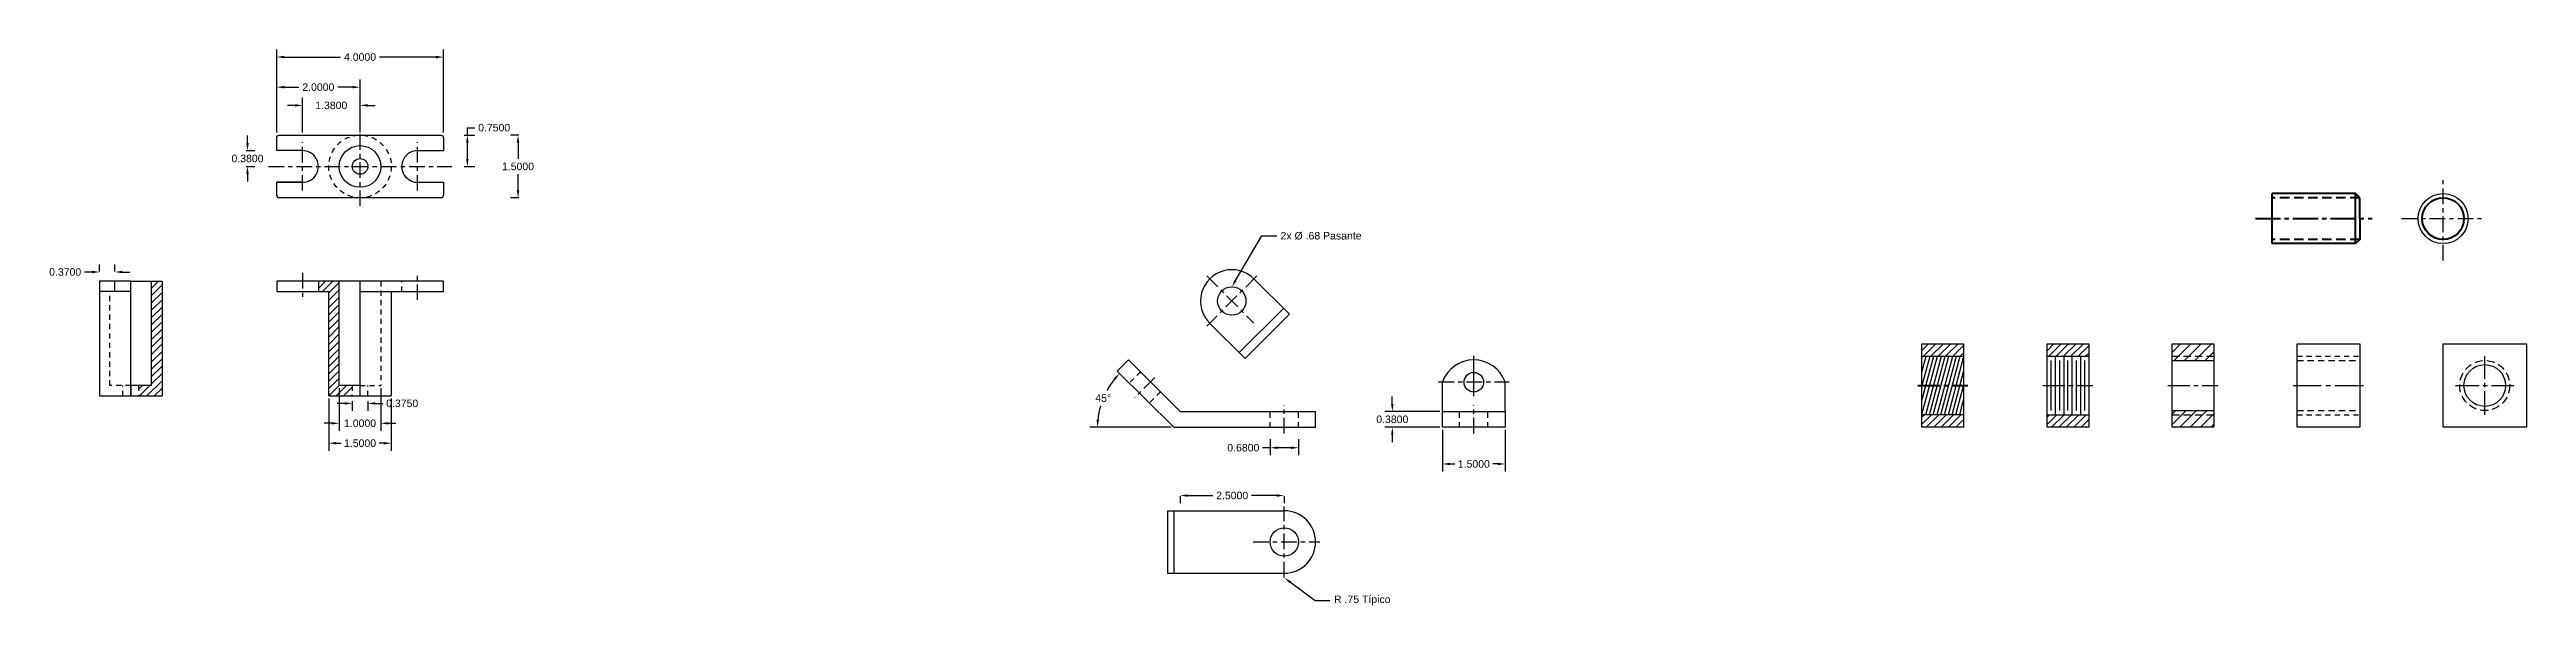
# Model space of a CAD drawing. Header units: inches. Extents: x -4 to 133, y 1 to 14.
# Drawn here: x 73.1 to 132.6, y 0.9 to 14.3 of the extents above; entities that cross this region are included whole.
import ezdxf
from ezdxf import colors
from ezdxf.entities.mleader import LeaderData, LeaderLine
from ezdxf.math import Vec2, Vec3

# ---------------------------------------------------------------- set-up
doc = ezdxf.new("R2010")
doc.units = ezdxf.units.IN
doc.header["$MEASUREMENT"] = 0
doc.linetypes.add('CENTER2', pattern=[1.125, 0.75, -0.125, 0.125, -0.125])
doc.linetypes.add('DASHED2', pattern=[0.375, 0.25, -0.125])
doc.styles.get("Standard").update_dxf_attribs({"font": 'arial.ttf'})
doc.linetypes.add('ZIGZAG', pattern='A,0.0001,-0.2,[131,ltypeshp.shx,S=0.2,R=0,X=-0.2,Y=0],-0.4,[131,ltypeshp.shx,S=0.2,R=180,X=0.2,Y=0],-0.2', length=0.8001)
doc.dimstyles.get("Standard").update_dxf_attribs({"dimtxt": 0.18, "dimasz": 0.18, "dimexe": 0.18, "dimexo": 0.0625, "dimgap": 0.09, "dimtad": 0, "dimtih": 1, "dimtoh": 1, "dimdec": 4, "dimzin": 0, "dimdsep": 46, "dimtxsty": 'Standard', "dimcen": 0.09, "dimadec": 0, "dimazin": 0, "dimtfac": 1, "dimtdec": 4, "dimtofl": 0, "dimtmove": 0, "dimatfit": 3, "dimfxl": 1, "dimtolj": 1, "dimtzin": 0, "dimarcsym": 0})

# ---------------------------------------------------------------- blocks, each defined once
blk = doc.blocks.new('*D11')
at = {"color": 0, "lineweight": -2, "transparency": 16777216}
for p, q in [((79.845, 5.892), (79.845, 4.642)), ((81.345, 5.892), (81.345, 4.642)), ((80.025, 4.822), (80.14, 4.822)), ((81.165, 4.822), (81.05, 4.822))]:
    blk.add_line(p, q, dxfattribs=at)
at = {"color": 0, "transparency": 16777216}
for points in [[(80.025, 4.852), (80.025, 4.792), (79.845, 4.822)], [(81.165, 4.852), (81.165, 4.792), (81.345, 4.822)]]:
    blk.add_solid(points, dxfattribs=at)
at = {"layer": 'Defpoints', "color": 0, "transparency": 16777216}
for p in [(79.845, 5.954), (81.345, 5.954), (79.845, 4.822)]:
    blk.add_point(p, dxfattribs=at)
at = {"color": 0, "transparency": 16777216, "insert": (80.595, 4.822), "char_height": 0.18, "attachment_point": 5}
blk.add_mtext('\\A1;1.5000', dxfattribs=at)
blk = doc.blocks.new('*D12')
at = {"color": 0, "lineweight": -2, "transparency": 16777216}
for p, q in [((80.095, 6.142), (80.095, 5.119)), ((81.095, 6.142), (81.095, 5.119)), ((79.915, 5.299), (79.735, 5.299)), ((81.275, 5.299), (81.455, 5.299))]:
    blk.add_line(p, q, dxfattribs=at)
at = {"color": 0, "transparency": 16777216}
for points in [[(79.915, 5.329), (79.915, 5.269), (80.095, 5.299)], [(81.275, 5.329), (81.275, 5.269), (81.095, 5.299)]]:
    blk.add_solid(points, dxfattribs=at)
at = {"layer": 'Defpoints', "color": 0, "transparency": 16777216}
for p in [(80.095, 6.204), (81.095, 6.204), (80.095, 5.299)]:
    blk.add_point(p, dxfattribs=at)
at = {"color": 0, "transparency": 16777216, "insert": (80.595, 5.299), "char_height": 0.18, "attachment_point": 5}
blk.add_mtext('\\A1;1.0000', dxfattribs=at)
blk = doc.blocks.new('*D13')
at = {"color": 0, "lineweight": -2, "transparency": 16777216}
for p, q in [((78.595, 12.267), (78.595, 13.535)), ((78.775, 13.355), (79.13, 13.355)), ((80.415, 13.355), (80.06, 13.355)), ((80.595, 12.267), (80.595, 13.535))]:
    blk.add_line(p, q, dxfattribs=at)
at = {"color": 0, "transparency": 16777216}
for points in [[(78.775, 13.385), (78.775, 13.325), (78.595, 13.355)], [(80.415, 13.385), (80.415, 13.325), (80.595, 13.355)]]:
    blk.add_solid(points, dxfattribs=at)
at = {"layer": 'Defpoints', "color": 0, "transparency": 16777216}
for p in [(78.595, 13.355), (78.595, 12.204), (80.595, 12.204)]:
    blk.add_point(p, dxfattribs=at)
at = {"color": 0, "transparency": 16777216, "insert": (79.595, 13.355), "char_height": 0.18, "attachment_point": 5}
blk.add_mtext('\\A1;2.0000', dxfattribs=at)
blk = doc.blocks.new('*D14')
at = {"color": 0, "lineweight": -2, "transparency": 16777216}
for p, q in [((79.215, 12.267), (79.215, 13.098)), ((80.595, 12.267), (80.595, 13.098)), ((79.035, 12.918), (78.855, 12.918)), ((80.775, 12.918), (80.955, 12.918))]:
    blk.add_line(p, q, dxfattribs=at)
at = {"color": 0, "transparency": 16777216}
for points in [[(79.035, 12.948), (79.035, 12.888), (79.215, 12.918)], [(80.775, 12.948), (80.775, 12.888), (80.595, 12.918)]]:
    blk.add_solid(points, dxfattribs=at)
at = {"layer": 'Defpoints', "color": 0, "transparency": 16777216}
for p in [(79.215, 12.918), (79.215, 12.204), (80.595, 12.204)]:
    blk.add_point(p, dxfattribs=at)
at = {"color": 0, "transparency": 16777216, "insert": (79.905, 12.918), "char_height": 0.18, "attachment_point": 5}
blk.add_mtext('\\A1;1.3800', dxfattribs=at)
blk = doc.blocks.new('*D15')
at = {"color": 0, "lineweight": -2, "transparency": 16777216}
for p, q in [((78.595, 12.267), (78.595, 14.256)), ((78.775, 14.076), (80.128, 14.076)), ((82.415, 14.076), (81.062, 14.076)), ((82.595, 12.267), (82.595, 14.256))]:
    blk.add_line(p, q, dxfattribs=at)
at = {"color": 0, "transparency": 16777216}
for points in [[(78.775, 14.106), (78.775, 14.046), (78.595, 14.076)], [(82.415, 14.106), (82.415, 14.046), (82.595, 14.076)]]:
    blk.add_solid(points, dxfattribs=at)
at = {"layer": 'Defpoints', "color": 0, "transparency": 16777216}
for p in [(78.595, 14.076), (78.595, 12.204), (82.595, 12.204)]:
    blk.add_point(p, dxfattribs=at)
at = {"color": 0, "transparency": 16777216, "insert": (80.595, 14.076), "char_height": 0.18, "attachment_point": 5}
blk.add_mtext('\\A1;4.0000', dxfattribs=at)
blk = doc.blocks.new('*D16')
at = {"color": 0, "lineweight": -2, "transparency": 16777216}
for p, q in [((83.093, 12.204), (83.349, 12.204)), ((83.169, 12.204), (83.169, 12.384)), ((83.169, 12.384), (83.349, 12.384)), ((83.169, 11.634), (83.169, 12.024)), ((83.093, 11.454), (83.349, 11.454))]:
    blk.add_line(p, q, dxfattribs=at)
at = {"color": 0, "transparency": 16777216}
for points in [[(83.139, 12.024), (83.199, 12.024), (83.169, 12.204)], [(83.139, 11.634), (83.199, 11.634), (83.169, 11.454)]]:
    blk.add_solid(points, dxfattribs=at)
at = {"layer": 'Defpoints', "color": 0, "transparency": 16777216}
for p in [(83.031, 12.204), (83.169, 12.204), (83.031, 11.454)]:
    blk.add_point(p, dxfattribs=at)
at = {"color": 0, "transparency": 16777216, "insert": (83.812, 12.384), "char_height": 0.18, "attachment_point": 5}
blk.add_mtext('\\A1;0.7500', dxfattribs=at)
blk = doc.blocks.new('*D17')
at = {"color": 0, "lineweight": -2, "transparency": 16777216}
for p, q in [((84.404, 12.204), (84.204, 12.204)), ((84.384, 12.024), (84.384, 11.636)), ((84.404, 10.704), (84.204, 10.704)), ((84.384, 10.884), (84.384, 11.273))]:
    blk.add_line(p, q, dxfattribs=at)
at = {"color": 0, "transparency": 16777216}
for points in [[(84.354, 12.024), (84.414, 12.024), (84.384, 12.204)], [(84.354, 10.884), (84.414, 10.884), (84.384, 10.704)]]:
    blk.add_solid(points, dxfattribs=at)
at = {"layer": 'Defpoints', "color": 0, "transparency": 16777216}
for p in [(84.466, 12.204), (84.384, 10.704), (84.466, 10.704)]:
    blk.add_point(p, dxfattribs=at)
at = {"color": 0, "transparency": 16777216, "insert": (84.384, 11.454), "char_height": 0.18, "attachment_point": 5}
blk.add_mtext('\\A1;1.5000', dxfattribs=at)
blk = doc.blocks.new('*D18')
at = {"color": 0, "lineweight": -2, "transparency": 16777216}
for p, q in [((77.895, 12.014), (77.895, 12.194)), ((77.866, 11.834), (78.075, 11.834)), ((77.866, 11.454), (78.075, 11.454)), ((77.895, 11.274), (77.895, 11.094))]:
    blk.add_line(p, q, dxfattribs=at)
at = {"color": 0, "transparency": 16777216}
for points in [[(77.865, 12.014), (77.925, 12.014), (77.895, 11.834)], [(77.865, 11.274), (77.925, 11.274), (77.895, 11.454)]]:
    blk.add_solid(points, dxfattribs=at)
at = {"layer": 'Defpoints', "color": 0, "transparency": 16777216}
for p in [(77.803, 11.834), (77.803, 11.454), (77.895, 11.454)]:
    blk.add_point(p, dxfattribs=at)
at = {"color": 0, "transparency": 16777216, "insert": (77.895, 11.644), "char_height": 0.18, "attachment_point": 5}
blk.add_mtext('\\A1;0.3800', dxfattribs=at)
blk = doc.blocks.new('*D19')
at = {"color": 0, "lineweight": -2, "transparency": 16777216}
for p, q in [((80.227, 5.776), (80.047, 5.776)), ((80.407, 5.827), (80.407, 5.596)), ((80.782, 5.827), (80.782, 5.596)), ((80.962, 5.776), (81.142, 5.776))]:
    blk.add_line(p, q, dxfattribs=at)
at = {"color": 0, "transparency": 16777216}
for points in [[(80.227, 5.806), (80.227, 5.746), (80.407, 5.776)], [(80.962, 5.806), (80.962, 5.746), (80.782, 5.776)]]:
    blk.add_solid(points, dxfattribs=at)
at = {"layer": 'Defpoints', "color": 0, "transparency": 16777216}
for p in [(80.407, 5.889), (80.782, 5.889), (80.782, 5.776)]:
    blk.add_point(p, dxfattribs=at)
at = {"color": 0, "transparency": 16777216, "insert": (81.606, 5.776), "char_height": 0.18, "attachment_point": 5}
blk.add_mtext('\\A1;0.3750', dxfattribs=at)
blk = doc.blocks.new('*D20')
at = {"color": 0, "lineweight": -2, "transparency": 16777216}
for p, q in [((74.165, 8.925), (73.985, 8.925)), ((74.345, 8.941), (74.345, 9.105)), ((74.715, 8.941), (74.715, 9.105)), ((74.895, 8.925), (75.075, 8.925))]:
    blk.add_line(p, q, dxfattribs=at)
at = {"color": 0, "transparency": 16777216}
for points in [[(74.165, 8.955), (74.165, 8.895), (74.345, 8.925)], [(74.895, 8.955), (74.895, 8.895), (74.715, 8.925)]]:
    blk.add_solid(points, dxfattribs=at)
at = {"layer": 'Defpoints', "color": 0, "transparency": 16777216}
for p in [(74.345, 8.925), (74.345, 8.878), (74.715, 8.878)]:
    blk.add_point(p, dxfattribs=at)
at = {"color": 0, "transparency": 16777216, "insert": (73.522, 8.925), "char_height": 0.18, "attachment_point": 5}
blk.add_mtext('\\A1;0.3700', dxfattribs=at)
blk = doc.blocks.new('*D26')
at = {"color": 0, "lineweight": -2, "ltscale": 0.5, "transparency": 16777216}
for p, q in [((105.356, 5.764), (105.356, 5.944)), ((106.498, 5.584), (105.176, 5.584)), ((106.498, 5.204), (105.176, 5.204)), ((105.356, 5.024), (105.356, 4.844))]:
    blk.add_line(p, q, dxfattribs=at)
at = {"color": 0, "ltscale": 0.5, "transparency": 16777216}
for points in [[(105.326, 5.764), (105.386, 5.764), (105.356, 5.584)], [(105.326, 5.024), (105.386, 5.024), (105.356, 5.204)]]:
    blk.add_solid(points, dxfattribs=at)
at = {"layer": 'Defpoints', "color": 0, "ltscale": 0.5, "transparency": 16777216}
for p in [(106.561, 5.584), (105.356, 5.204), (106.561, 5.204)]:
    blk.add_point(p, dxfattribs=at)
at = {"color": 0, "ltscale": 0.5, "transparency": 16777216, "insert": (105.356, 5.394), "char_height": 0.18, "attachment_point": 5}
blk.add_mtext('\\A1;0.3800', dxfattribs=at)
blk = doc.blocks.new('*D27')
at = {"color": 0, "lineweight": -2, "ltscale": 0.5, "transparency": 16777216}
for p, q in [((102.425, 4.915), (102.425, 4.533)), ((103.105, 4.915), (103.105, 4.533)), ((102.425, 4.713), (102.245, 4.713)), ((102.925, 4.713), (102.605, 4.713))]:
    blk.add_line(p, q, dxfattribs=at)
at = {"color": 0, "ltscale": 0.5, "transparency": 16777216}
for points in [[(102.605, 4.743), (102.605, 4.683), (102.425, 4.713)], [(102.925, 4.743), (102.925, 4.683), (103.105, 4.713)]]:
    blk.add_solid(points, dxfattribs=at)
at = {"layer": 'Defpoints', "color": 0, "ltscale": 0.5, "transparency": 16777216}
for p in [(102.425, 4.978), (103.105, 4.978), (102.425, 4.713)]:
    blk.add_point(p, dxfattribs=at)
at = {"color": 0, "ltscale": 0.5, "transparency": 16777216, "insert": (101.782, 4.713), "char_height": 0.18, "attachment_point": 5}
blk.add_mtext('\\A1;0.6800', dxfattribs=at)
blk = doc.blocks.new('*D28')
at = {"color": 0, "lineweight": -2, "ltscale": 0.5, "transparency": 16777216}
blk.add_line((100.051, 5.204), (98.103, 5.204), dxfattribs=at)
for start, end in [(140.83127, 151.29306), (163.62503, 174.36183)]:
    blk.add_arc((100.113, 5.204), 1.83, start, end, dxfattribs=at)
at = {"color": 0, "ltscale": 0.5, "transparency": 16777216}
for points in [[(98.672, 6.38), (98.717, 6.34), (98.815, 6.494)], [(98.322, 5.383), (98.262, 5.386), (98.283, 5.204)]]:
    blk.add_solid(points, dxfattribs=at)
at = {"layer": 'Defpoints', "color": 0, "ltscale": 0.5, "transparency": 16777216}
for p in [(98.757, 6.552), (98.526, 6.116), (100.113, 5.204), (100.113, 5.204), (103.515, 5.204)]:
    blk.add_point(p, dxfattribs=at)
at = {"color": 0, "ltscale": 0.5, "transparency": 16777216, "insert": (98.421, 5.902), "char_height": 0.18, "attachment_point": 5}
blk.add_mtext('\\A1;45°', dxfattribs=at)
blk = doc.blocks.new('*D29')
at = {"color": 0, "lineweight": -2, "ltscale": 0.5, "transparency": 16777216}
for p, q in [((106.561, 5.142), (106.561, 4.144)), ((108.061, 5.142), (108.061, 4.144)), ((106.741, 4.324), (106.856, 4.324)), ((107.881, 4.324), (107.765, 4.324))]:
    blk.add_line(p, q, dxfattribs=at)
at = {"color": 0, "ltscale": 0.5, "transparency": 16777216}
for points in [[(106.741, 4.354), (106.741, 4.294), (106.561, 4.324)], [(107.881, 4.354), (107.881, 4.294), (108.061, 4.324)]]:
    blk.add_solid(points, dxfattribs=at)
at = {"layer": 'Defpoints', "color": 0, "ltscale": 0.5, "transparency": 16777216}
for p in [(106.561, 5.204), (108.061, 5.204), (106.561, 4.324)]:
    blk.add_point(p, dxfattribs=at)
at = {"color": 0, "ltscale": 0.5, "transparency": 16777216, "insert": (107.311, 4.324), "char_height": 0.18, "attachment_point": 5}
blk.add_mtext('\\A1;1.5000', dxfattribs=at)
blk = doc.blocks.new('*D31')
at = {"color": 0, "lineweight": -2, "ltscale": 0.5, "transparency": 16777216}
for p, q in [((100.445, 3.568), (101.05, 3.568)), ((102.585, 3.568), (101.98, 3.568)), ((100.265, 3.552), (100.265, 3.388)), ((102.765, 3.552), (102.765, 3.388))]:
    blk.add_line(p, q, dxfattribs=at)
at = {"color": 0, "ltscale": 0.5, "transparency": 16777216}
for points in [[(100.445, 3.598), (100.445, 3.538), (100.265, 3.568)], [(102.585, 3.598), (102.585, 3.538), (102.765, 3.568)]]:
    blk.add_solid(points, dxfattribs=at)
at = {"layer": 'Defpoints', "color": 0, "ltscale": 0.5, "transparency": 16777216}
for p in [(100.265, 3.614), (100.265, 3.568), (102.765, 3.614)]:
    blk.add_point(p, dxfattribs=at)
at = {"color": 0, "ltscale": 0.5, "transparency": 16777216, "insert": (101.515, 3.568), "char_height": 0.18, "attachment_point": 5}
blk.add_mtext('\\A1;2.5000', dxfattribs=at)

msp = doc.modelspace()

# ---------------------------------------------------------------- hatches: boundary and pattern name
h = msp.add_hatch()
h.set_pattern_fill('ANSI31', color=256)
h.set_pattern_definition([(45, (2, 0), (-0.08838835, 0.08838835), [])])
h.paths.add_polyline_path([(75.84491, 8.45443), (75.84491, 8.70443), (75.59491, 8.70443), (75.59491, 8.45443), (75.59491, 6.20443), (75.28241, 6.20443), (75.28241, 5.95443), (75.84491, 5.95443)])
h = msp.add_hatch()
h.set_pattern_fill('ANSI31', color=256)
h.paths.add_polyline_path([(80.09491, 8.70443), (79.59491, 8.70443), (79.59491, 8.45443), (79.84491, 8.45443), (79.84491, 5.95443), (80.40741, 5.95443), (80.40741, 6.20443), (80.09491, 6.20443)])
at = {"ltscale": 0.5}
h = msp.add_hatch(dxfattribs=at)
h.set_pattern_fill('ANSI31', color=256)
h.paths.add_polyline_path([(122.06059, 7.20426), (121.06059, 7.20426), (121.06059, 6.90426), (122.06059, 6.90426)])
h.paths.add_polyline_path([(122.06059, 5.50426), (121.06059, 5.50426), (121.06059, 5.20426), (122.06059, 5.20426)])
h.paths.add_polyline_path([(119.06059, 7.20426), (118.06059, 7.20426), (118.06059, 6.90426), (119.06059, 6.90426)])
h.paths.add_polyline_path([(119.06059, 5.50426), (118.06059, 5.50426), (118.06059, 5.20426), (119.06059, 5.20426)])
h = msp.add_hatch(dxfattribs=at)
h.set_pattern_fill('ANSI31', color=256, scale=1.4)
h.paths.add_polyline_path([(125.06059, 7.20426), (124.06059, 7.20426), (124.06059, 6.80426), (125.06059, 6.80426)])
h.paths.add_polyline_path([(125.06059, 5.60426), (124.06059, 5.60426), (124.06059, 5.20426), (125.06059, 5.20426)])
h = msp.add_hatch(dxfattribs=at)
h.set_pattern_fill('ANSI31', color=256, scale=0.7, angle=30)
h.paths.add_polyline_path([(119.06059, 6.90426), (118.06059, 6.90426), (118.06059, 6.20426), (119.06059, 6.20426)])
h.paths.add_polyline_path([(119.06059, 6.20426), (118.06059, 6.20426), (118.06059, 5.50426), (119.06059, 5.50426)])

# ---------------------------------------------------------------- linework, layer by layer
for p, q in [((78.59491, 11.83443), (78.59491, 12.14443)), ((82.59491, 12.14443), (82.59491, 11.83443)), ((79.21491, 11.83443), (78.59491, 11.83443)), ((81.97261, 11.83443), (81.9772, 11.83443)), ((81.97261, 11.83443), (82.59491, 11.83443)), ((81.97491, 11.83443), (81.97491, 11.83443)), ((78.59491, 10.76443), (78.59491, 11.07443)), ((78.59491, 11.07443), (79.21493, 11.07443)), ((79.21493, 11.07443), (78.59491, 11.07443)), ((82.53491, 10.70443), (78.65491, 10.70443)), ((79.21493, 11.07443), (79.21489, 11.07443)), ((82.00236, 11.07543), (82.59491, 11.07543)), ((82.59491, 11.07543), (82.59491, 11.07443)), ((82.59491, 11.07543), (82.59491, 10.76443)), ((75.09491, 8.70443), (74.34491, 8.70443)), ((74.34491, 8.70443), (74.34491, 8.45443)), ((74.59491, 8.45443), (74.34491, 8.45443)), ((74.34491, 8.45443), (74.34491, 5.95443)), ((75.09491, 8.45443), (74.59491, 8.45443)), ((74.71491, 8.45443), (74.71491, 8.70443)), ((75.09491, 5.95443), (75.09491, 8.70443)), ((75.09491, 8.70443), (75.84491, 8.70443)), ((75.59491, 6.20443), (75.59491, 8.70443)), ((75.84491, 8.70443), (75.84491, 5.95443)), ((82.59491, 8.70443), (78.59491, 8.70443)), ((78.59491, 8.70443), (78.59491, 8.45443)), ((78.59491, 8.45443), (79.84491, 8.45443)), ((79.84491, 5.95443), (79.84491, 8.45443)), ((80.59491, 5.95443), (80.59491, 8.70443)), ((80.59491, 8.45443), (82.59491, 8.45443)), ((81.34491, 8.45443), (81.34491, 5.95443)), ((82.59491, 8.45443), (82.59491, 8.70443)), ((74.34491, 5.95443), (75.09491, 5.95443)), ((75.59491, 6.20443), (75.09491, 6.20443)), ((75.09491, 6.20443), (75.09491, 5.95443)), ((75.09491, 5.95443), (75.84491, 5.95443)), ((79.84491, 5.95443), (81.34491, 5.95443))]:
    msp.add_line(p, q)
at = {"linetype": 'CENTER2', "ltscale": 0.5}
for p, q in [((79.21491, 10.87443), (79.21491, 12.03443)), ((80.59491, 10.50443), (80.59491, 12.40443)), ((81.97491, 10.87443), (81.97491, 12.03443)), ((78.39594, 11.45443), (82.79336, 11.45443)), ((130.56059, 9.20426), (130.56059, 11.20426)), ((129.56059, 10.20426), (131.56059, 10.20426)), ((79.21491, 8.90443), (79.21491, 8.25443)), ((81.97491, 8.25443), (81.97491, 8.90443)), ((102.10847, 8.83005), (100.90362, 7.63074)), ((100.90412, 8.83056), (102.03715, 7.70085)), ((99.66332, 6.39615), (99.18239, 5.91743)), ((106.46059, 6.29033), (108.16059, 6.29033)), ((102.76515, 5.05426), (102.76515, 5.73426)), ((107.31059, 5.05426), (107.31059, 5.73426)), ((102.76515, 1.60426), (102.76515, 3.30426)), ((102.01515, 2.45426), (103.61515, 2.45426))]:
    msp.add_line(p, q, dxfattribs=at)
at = {"lineweight": 80, "ltscale": 0.5}
for p, q in [((126.46042, 9.60426), (126.46042, 10.80426)), ((128.46101, 10.80426), (126.46042, 10.80426)), ((128.46042, 9.60426), (128.46101, 10.80426)), ((128.56058, 10.70425), (128.46101, 10.80426)), ((128.56059, 10.20426), (128.56059, 10.70426)), ((128.56059, 10.20426), (128.56059, 9.70426)), ((128.46042, 9.60426), (126.46042, 9.60426)), ((128.46042, 9.60426), (126.46042, 9.60426)), ((128.56037, 9.70443), (128.46042, 9.60426))]:
    msp.add_line(p, q, dxfattribs=at)
at = {"linetype": 'DASHED2', "lineweight": 80, "ltscale": 0.9}
for p, q in [((128.56059, 10.70426), (126.46042, 10.70426)), ((128.56059, 9.70426), (126.46042, 9.70426))]:
    msp.add_line(p, q, dxfattribs=at)
at = {"linetype": 'CENTER2', "lineweight": 80, "ltscale": 0.8}
msp.add_line((126.06042, 10.20426), (128.86072, 10.20426), dxfattribs=at)
at = {"linetype": 'DASHED2', "ltscale": 0.5}
for p, q in [((74.59491, 6.20443), (74.59491, 8.45443)), ((81.09491, 8.70443), (81.09491, 6.20443)), ((81.59491, 8.45443), (81.59491, 8.70443)), ((101.26709, 8.47227), (101.26527, 8.47046)), ((101.74682, 7.99033), (101.745, 7.98852)), ((127.06059, 6.90426), (128.56059, 6.90426)), ((75.09491, 6.20443), (74.59491, 6.20443)), ((74.90741, 5.95443), (74.90741, 6.20443)), ((75.28241, 6.20443), (75.28241, 5.95443)), ((80.40741, 6.20443), (80.40741, 5.95443)), ((80.59491, 6.20443), (81.09491, 6.20443)), ((80.78241, 5.95443), (80.78241, 6.20443)), ((99.31624, 6.53039), (99.04582, 6.26122)), ((99.79778, 6.05026), (99.52555, 5.77928)), ((102.42515, 5.20426), (102.42515, 5.58426)), ((103.10515, 5.20426), (103.10515, 5.58426)), ((106.97059, 5.20426), (106.97059, 5.58426)), ((107.65059, 5.20426), (107.65059, 5.58426)), ((127.06059, 5.50426), (128.56059, 5.50426))]:
    msp.add_line(p, q, dxfattribs=at)
at = {"ltscale": 0.5}
for p, q in [((79.59491, 8.70443), (79.59491, 8.45443)), ((80.09491, 6.20443), (80.09491, 8.70443)), ((100.97895, 8.76395), (100.97493, 8.75995)), ((102.88738, 7.91222), (102.03359, 8.7635)), ((102.10847, 8.83005), (102.10834, 8.83019)), ((102.74575, 8.05343), (101.68264, 6.99521)), ((100.90802, 7.62635), (100.90388, 7.63047)), ((101.82427, 6.854), (100.97449, 7.70129)), ((118.06059, 5.20426), (118.06059, 7.20426)), ((118.06059, 7.20426), (119.06059, 7.20426)), ((119.06059, 7.20426), (119.06059, 5.20426)), ((121.06059, 5.20426), (121.06059, 7.20426)), ((121.06059, 7.20426), (122.06059, 7.20426)), ((122.06059, 7.20426), (122.06059, 5.20426)), ((124.06059, 5.20426), (124.06059, 7.20426)), ((124.06059, 7.20426), (125.06059, 7.20426)), ((125.06059, 7.20426), (125.06059, 5.20426)), ((127.06059, 5.20426), (127.06059, 7.20426)), ((127.06059, 7.20426), (128.56059, 7.20426)), ((128.56059, 7.20426), (128.56059, 5.20426)), ((130.56059, 5.20426), (130.56059, 7.20426)), ((130.56059, 7.20426), (132.56059, 7.20426)), ((132.56059, 7.20426), (132.56059, 5.20426)), ((99.0259, 6.81988), (98.75658, 6.5518)), ((98.75658, 6.5518), (100.11323, 5.20426)), ((100.26515, 5.58426), (99.0259, 6.81988)), ((107.31059, 5.94925), (107.31059, 6.91988)), ((121.06059, 6.90426), (122.06059, 6.90426)), ((121.16059, 5.60426), (121.16059, 6.80426)), ((121.26059, 5.50426), (121.26059, 6.90426)), ((121.36059, 6.80426), (121.36059, 5.60426)), ((121.46059, 6.90426), (121.46059, 5.50426)), ((121.56059, 5.60426), (121.56059, 6.80426)), ((121.66059, 5.50426), (121.66059, 6.90426)), ((121.76059, 6.80426), (121.76059, 5.60426)), ((121.86059, 6.90426), (121.86059, 5.50426)), ((121.96059, 6.80426), (121.96059, 5.60426)), ((124.06059, 6.80426), (125.06059, 6.80426)), ((80.59491, 6.20443), (80.09491, 6.20443)), ((99.30485, 6.51905), (99.32761, 6.51905)), ((99.79246, 6.04925), (99.79879, 6.04925)), ((106.56059, 5.58426), (106.56059, 6.29033)), ((108.06059, 5.58426), (108.06059, 6.29033)), ((118.06059, 5.50426), (118.06059, 6.20426)), ((100.26515, 5.58426), (103.51515, 5.58426)), ((103.51515, 5.20426), (103.51515, 5.58426)), ((106.56059, 5.20426), (106.56059, 5.58426)), ((106.56059, 5.58426), (108.06059, 5.58426)), ((108.06059, 5.58426), (108.06059, 5.20426)), ((121.06059, 5.50426), (122.06059, 5.50426)), ((124.06059, 5.60426), (125.06059, 5.60426)), ((100.11323, 5.20426), (103.51515, 5.20426)), ((108.06059, 5.20426), (106.56059, 5.20426)), ((119.06059, 5.20426), (118.06059, 5.20426)), ((122.06059, 5.20426), (121.06059, 5.20426)), ((125.06059, 5.20426), (124.06059, 5.20426)), ((128.56059, 5.20426), (127.06059, 5.20426)), ((132.56059, 5.20426), (130.56059, 5.20426)), ((99.96323, 3.20426), (102.76515, 3.20426)), ((100.11323, 3.20426), (100.11323, 1.70417)), ((99.96323, 1.70426), (102.76515, 1.70426))]:
    msp.add_line(p, q, dxfattribs=at)
at = {"linetype": 'ZIGZAG', "ltscale": 0.3}
for p, q in [((102.88216, 7.90703), (101.82427, 6.854)), ((99.96323, 3.20426), (99.96323, 1.70417))]:
    msp.add_line(p, q, dxfattribs=at)
at = {"linetype": 'ZIGZAG', "ltscale": 0.2}
for p, q in [((118.06059, 6.90426), (119.06059, 6.90426)), ((119.06059, 5.50426), (118.06059, 5.50426))]:
    msp.add_line(p, q, dxfattribs=at)
at = {"linetype": 'DASHED2', "ltscale": 0.7}
for p, q in [((124.06059, 6.90426), (125.06059, 6.90426)), ((124.06059, 5.50426), (125.06059, 5.50426))]:
    msp.add_line(p, q, dxfattribs=at)
at = {"linetype": 'DASHED2', "ltscale": 0.6}
for p, q in [((127.06059, 6.80426), (128.56059, 6.80426)), ((127.06059, 5.60426), (128.56059, 5.60426))]:
    msp.add_line(p, q, dxfattribs=at)
at = {"linetype": 'CENTER2', "ltscale": 0.75}
for p, q in [((131.56059, 5.50426), (131.56059, 6.90426)), ((130.86059, 6.20426), (132.26059, 6.20426))]:
    msp.add_line(p, q, dxfattribs=at)
at = {"linetype": 'CENTER2', "lineweight": 80, "ltscale": 0.7}
msp.add_line((117.96059, 6.20426), (119.16059, 6.20426), dxfattribs=at)
at = {"linetype": 'CENTER2', "ltscale": 0.7}
for p, q in [((120.96059, 6.20426), (122.16059, 6.20426)), ((123.96059, 6.20426), (125.16059, 6.20426))]:
    msp.add_line(p, q, dxfattribs=at)
at = {"linetype": 'CENTER2', "ltscale": 0.9}
msp.add_line((126.96059, 6.20426), (128.66059, 6.20426), dxfattribs=at)
msp.add_lwpolyline([(78.59491, 12.14443), (78.59491, 12.14443, -0.41421356), (78.65491, 12.20443), (82.53491, 12.20443, -0.41421356), (82.59491, 12.14443)], format="xyb")
msp.add_lwpolyline([(82.59491, 11.83443), (82.59491, 11.83443)])
at = {"linetype": 'DASHED2', "ltscale": 0.5}
msp.add_circle((80.59491, 11.45443), 0.75, dxfattribs=at)
for radius in [0.5, 0.1875, 0.000000000314]:
    msp.add_circle((80.59491, 11.45443), radius)
at = {"ltscale": 0.5}
for centre, radius in [((130.56059, 10.20426), 0.6), ((101.50604, 8.2304), 0.34), ((131.56059, 6.20426), 0.5), ((107.31059, 6.28415), 0.2349), ((102.76515, 2.45426), 0.34)]:
    msp.add_circle(centre, radius, dxfattribs=at)
at = {"lineweight": 80, "ltscale": 0.5}
msp.add_circle((130.56059, 10.20426), 0.5, dxfattribs=at)
at = {"linetype": 'DASHED2', "ltscale": 0.75}
msp.add_circle((131.56059, 6.20426), 0.6, dxfattribs=at)
for centre, radius, start, end in [((79.21491, 11.45443), 0.38, 269.9976748, 90), ((81.97491, 11.45443), 0.38, 89.6535094, 274.1431076), ((78.65491, 10.76443), 0.06, 180, 270), ((79.21491, 11.45443), 0.58, 269.9976748, 270.0004216), ((82.53491, 10.76443), 0.06, 270, 0)]:
    msp.add_arc(centre, radius, start, end)
at = {"ltscale": 0.5}
for centre, radius, start, end in [((101.50604, 8.2304), 0.75001, 44.8679087, 225.3004723), ((101.50604, 8.2304), 0.85001, 44.8679087, 44.881029), ((101.50604, 8.2304), 0.85001, 224.8679087, 225.3004723), ((107.31059, 6.024), 0.79588, 19.5503087, 160.4496913), ((102.76515, 2.45426), 0.75, 270, 90)]:
    msp.add_arc(centre, radius, start, end, dxfattribs=at)

# ---------------------------------------------------------------- dimensions: what is measured, and where the dimension line sits
for base, p1, p2, picture, middle in [((78.59491, 14.07566), (82.59491, 12.20443), (78.59491, 12.20443), '*D15', (80.59491, 14.07566)), ((78.59491, 13.35489), (80.59491, 12.20443), (78.59491, 12.20443), '*D13', (79.59491, 13.35489)), ((79.21491, 12.91803), (80.59491, 12.20443), (79.21491, 12.20443), '*D14', (79.90491, 12.91803)), ((74.34491, 8.92524), (74.71491, 8.87848), (74.34491, 8.87848), '*D20', (73.52159, 8.92524)), ((80.09491, 5.29875), (81.09491, 6.20443), (80.09491, 6.20443), '*D12', (80.59491, 5.29875)), ((79.84491, 4.82183), (81.34491, 5.95443), (79.84491, 5.95443), '*D11', (80.59491, 4.82183)), ((80.78241, 5.77602), (80.40741, 5.88907), (80.78241, 5.88907), '*D19', (81.60573, 5.77602))]:
    dim = msp.add_linear_dim(base=base, p1=p1, p2=p2, dimstyle='Standard')
    dim.commit()
    dim.dimension.update_dxf_attribs({"geometry": picture, "text_midpoint": middle})
for base, p1, p2, picture, middle in [((83.16869, 12.20443), (83.03064, 11.45443), (83.03064, 12.20443), '*D16', (83.81201, 12.38443)), ((77.89507, 11.45443), (77.80303, 11.83443), (77.80303, 11.45443), '*D18', (77.89507, 11.64443)), ((84.38355, 10.70443), (84.46639, 12.20443), (84.46639, 10.70443), '*D17', (84.38355, 11.45443))]:
    dim = msp.add_linear_dim(base=base, p1=p1, p2=p2, angle=90, dimstyle='Standard')
    dim.commit()
    dim.dimension.update_dxf_attribs({"geometry": picture, "text_midpoint": middle})
dim = msp.add_angular_dim_2l(base=(98.52642, 6.11566), line1=((98.75658, 6.5518), (100.11323, 5.20426)), line2=((100.11323, 5.20426), (103.51515, 5.20426)), dimstyle='Standard', dxfattribs=at)
dim.commit()
dim.dimension.update_dxf_attribs({"geometry": '*D28', "text_midpoint": (98.42142, 5.90169)})
dim = msp.add_linear_dim(base=(105.35603, 5.20426), p1=(106.56059, 5.58426), p2=(106.56059, 5.20426), angle=90, dimstyle='Standard', dxfattribs=at)
dim.commit()
dim.dimension.update_dxf_attribs({"geometry": '*D26', "text_midpoint": (105.35603, 5.39426)})
for base, p1, p2, picture, middle in [((102.42515, 4.71343), (103.10515, 4.9777), (102.42515, 4.9777), '*D27', (101.78183, 4.71343)), ((106.56059, 4.32399), (108.06059, 5.20426), (106.56059, 5.20426), '*D29', (107.31059, 4.32399)), ((100.26515, 3.56845), (102.76515, 3.61433), (100.26515, 3.61433), '*D31', (101.51515, 3.56845))]:
    dim = msp.add_linear_dim(base=base, p1=p1, p2=p2, dimstyle='Standard', dxfattribs=at)
    dim.commit()
    dim.dimension.update_dxf_attribs({"geometry": picture, "text_midpoint": middle})

# ---------------------------------------------------------------- leaders
ml = msp.add_multileader_mtext('Standard', dxfattribs=at)
ml.set_content('2x %%C .68 Pasante', color=256)
ml.set_leader_properties()
ml.build(insert=Vec2(0, 0))
ml.multileader.update_dxf_attribs({"dogleg_length": 0.36, "arrow_head_size": 0.18})
ctx = ml.context
ctx.base_point, ctx.char_height, ctx.arrow_head_size, ctx.landing_gap_size, ctx.plane_origin = Vec3(102.58564, 9.79081), 0.18, 0.18, 0.09, Vec3(101.50604, 8.2304)
notes = []
notes.append((ctx, [(0, (1, 1, 0), (102.22564, 9.79081), (1, 0), 0.36, [(0, [(101.50604, 8.57026)], 0, [])])]))
ctx.mtext.insert, ctx.mtext.width, ctx.mtext.flow_direction = Vec3(102.67564, 9.88443), 2.4131565, 5
ml = msp.add_multileader_mtext('Standard', dxfattribs=at)
ml.set_content('R .75 Típico', color=256)
ml.set_leader_properties()
ml.build(insert=Vec2(0, 0))
ml.multileader.update_dxf_attribs({"dogleg_length": 0.36, "arrow_head_size": 0.18})
ctx = ml.context
ctx.base_point, ctx.char_height, ctx.arrow_head_size, ctx.landing_gap_size, ctx.plane_origin = Vec3(103.86811, 1.05549), 0.18, 0.18, 0.09, Vec3(102.76515, 1.70426)
notes.append((ctx, [(0, (1, 1, 0), (103.50811, 1.05549), (1, 0), 0.36, [(0, [(102.76515, 1.59388)], 0, [])])]))
ctx.mtext.insert, ctx.mtext.width, ctx.mtext.flow_direction = Vec3(103.95811, 1.17048), 1.8559785, 5
for ctx, leaders in notes:
    for number, flags, end, landing, length, lines in leaders:
        leader = LeaderData()
        leader.index, (leader.has_last_leader_line, leader.has_dogleg_vector, leader.attachment_direction) = number, flags
        leader.last_leader_point, leader.dogleg_vector, leader.dogleg_length = Vec3(end), Vec3(landing), length
        for number, points, colour, breaks in lines:
            line = LeaderLine()
            line.index, line.vertices, line.color, line.breaks = number, Vec3.list(points), colors.encode_raw_color(colour), breaks
            leader.lines.append(line)
        ctx.leaders.append(leader)

doc.saveas('drawing.dxf')
